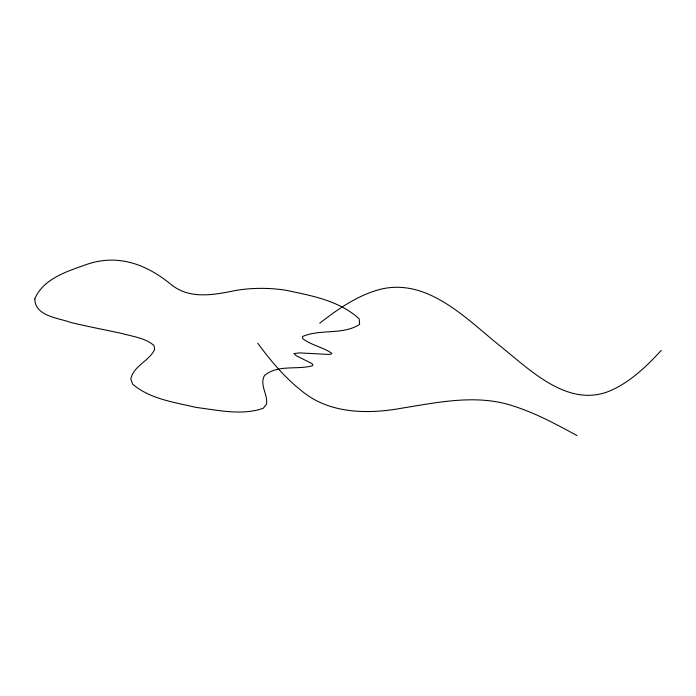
<?xml version="1.0" encoding="UTF-8"?>
<svg xmlns="http://www.w3.org/2000/svg" width="696" height="696" viewBox="0 0 696 696"><rect width="100%" height="100%" fill="white"/><g stroke="black" fill="none" stroke-linecap="round" stroke-linejoin="round"><path stroke-width="1.04" d="M661.2 350.453C646.575 366.4 630.454 381.904 610.375 390.708C567.832 408.891 529.23 369.045 498.806 344.894C465.763 318.263 427.996 278.339 381.277 289.075C358.179 294.86 338.291 308.806 319.734 323.196M577.028 435.592C556.669 424.534 536.155 413.337 513.996 406.238C477.734 393.823 439.037 402.166 402.375 408.082C368.114 414.355 328.86 414.077 300.985 390.317C284.238 377.014 270.422 360.441 257.807 343.276M34.8 298.915C34.896 316.297 58.629 317.889 70.896 322.518C87.922 326.572 105.113 329.834 122.218 333.549C133.049 336.638 145.186 337.908 154.007 345.529L154.643 349.54C149.083 361.163 133.71 365.713 130.804 378.92L132.623 384.166C150.24 399.156 174.391 402.262 196.185 407.421C218.17 410.205 241.538 415.747 263.149 408.352L266.438 404.28C268.186 394.501 259.216 384.984 264.48 375.527C277.921 364.234 296.757 370.124 312.478 365.748L312.93 364.704L311.704 363.451L296.148 355.647L293.973 353.542L299.75 352.898L327.99 354.421L331.018 354.194L331.801 353.307C322.9 347.034 311.39 345.364 302.743 338.613L302.586 336.481C320.604 328.756 342.632 335.281 359.623 324.414L359.171 318.811C339.143 300.463 310.686 295.461 284.925 290.067C268.36 287.718 251.543 287.7 235.039 290.589C213.942 294.895 189.93 299.55 171.52 284.829C146.995 264.593 118.442 253.501 86.835 264.384C67.73 271.17 43.23 278.53 34.8 298.915"/></g></svg>
